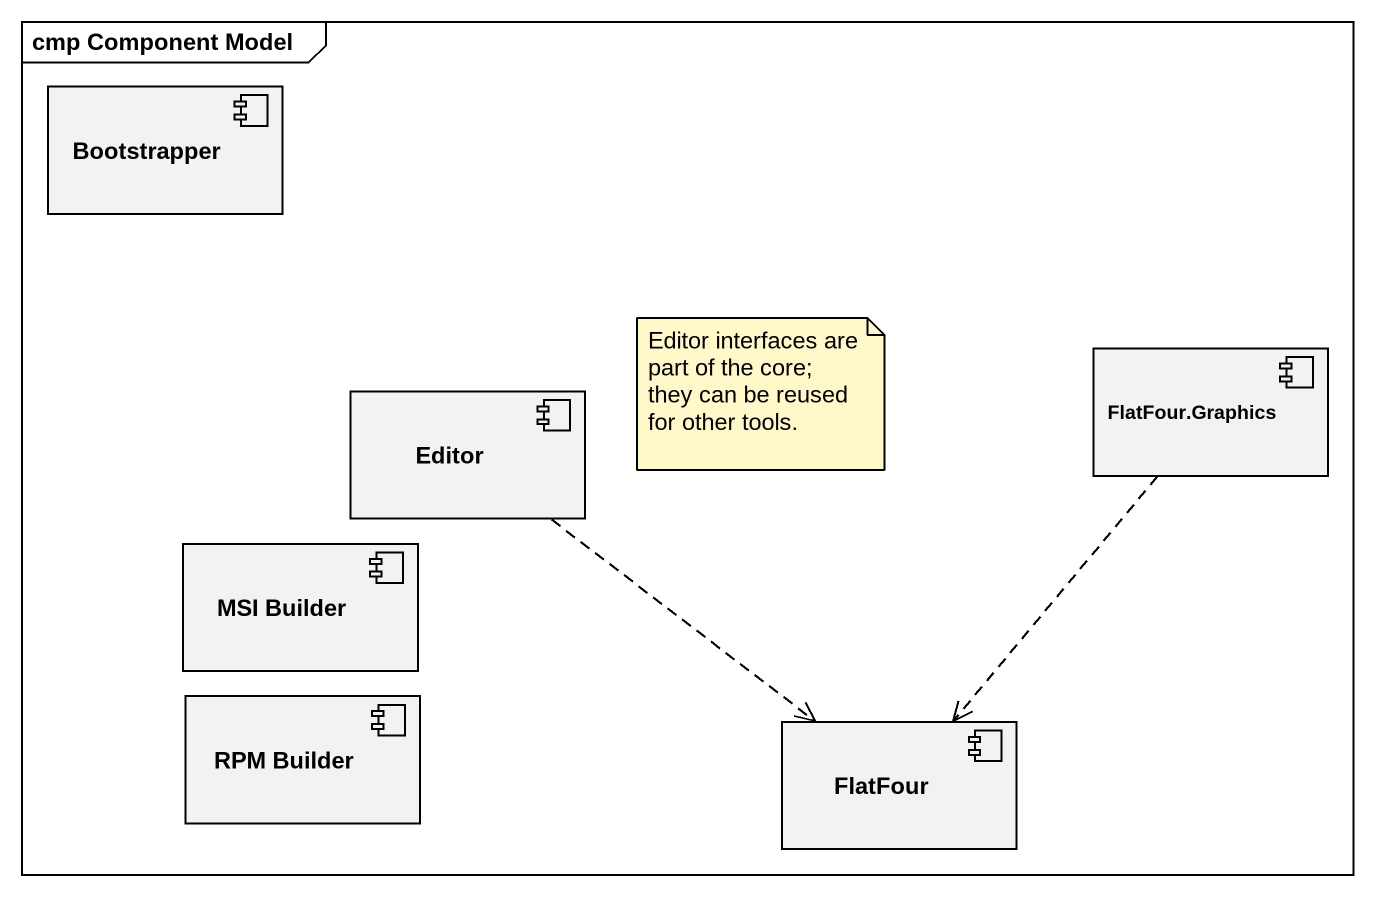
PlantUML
@startuml
mainframe cmp Component Model
component Bootstrapper
component Editor
component "FlatFour.Graphics" as FlatFour_Graphics
component "MSI Builder" as MSI_Builder
component "RPM Builder" as RPM_Builder
component FlatFour
Editor ..> FlatFour
FlatFour_Graphics ..> FlatFour
note as N1
  Editor interfaces are part of the core; they can be reused for other tools.
end note
@enduml
